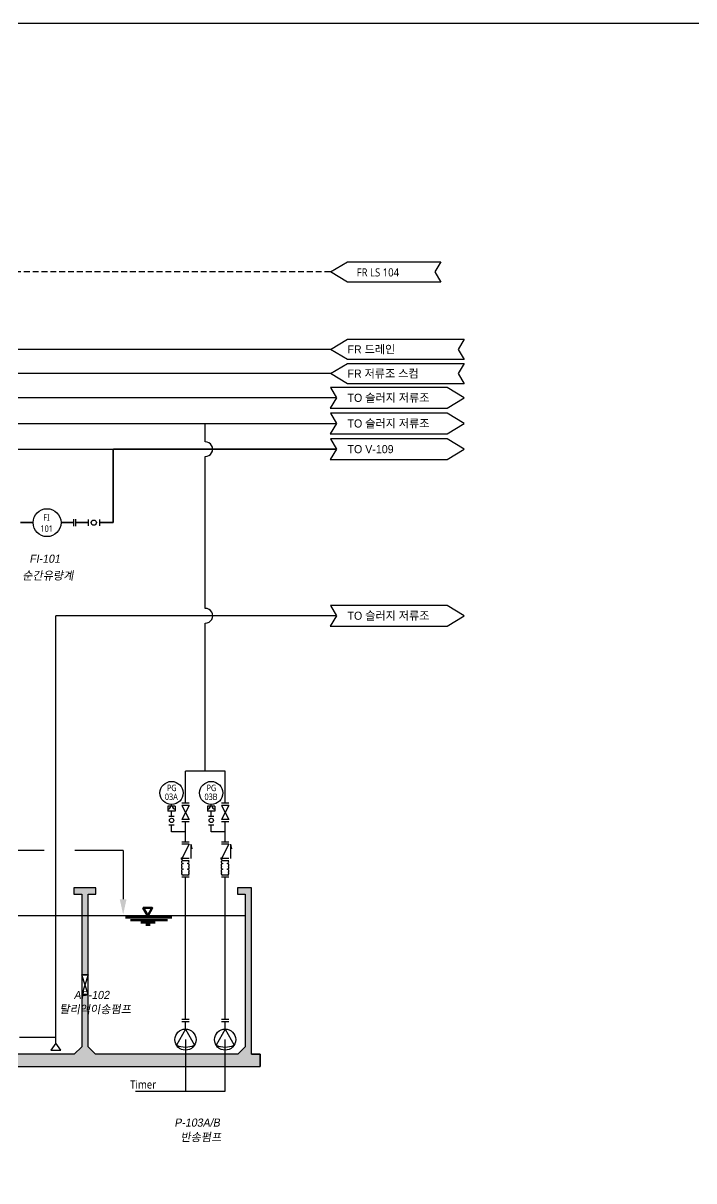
# Model space of a CAD drawing. Extents: x -446 to 204872, y -474580 to 19085.
# Drawn here: x 17554 to 23951, y 6774 to 17820 of the extents above; entities that cross this region are included whole.
import ezdxf
from ezdxf.enums import TextEntityAlignment as Align

# ---------------------------------------------------------------- set-up
doc = ezdxf.new("R2010")
doc.units = 0
doc.header["$LTSCALE"] = 750
doc.header["$MEASUREMENT"] = 0
doc.linetypes.add('HIDDEN', pattern=[0.375, 0.25, -0.125])
doc.linetypes.add('PHANTOM2', pattern=[1.25, 0.625, -0.125, 0.125, -0.125, 0.125, -0.125])
doc.layers.get('0').update_dxf_attribs({"linetype": 'CONTINUOUS'})
doc.layers.get('DEFPOINTS').update_dxf_attribs({"linetype": 'CONTINUOUS'})
for name, color, linetype in [('FITTING', 7, 'CONTINUOUS'), ('INSTRUMENT', 6, 'FENCELINE1'), ('LINE', 2, 'CONTINUOUS'), ('NOTES', 7, 'CONTINUOUS'), ('장비', 6, 'CONTINUOUS')]:
    doc.layers.add(name, color=color, linetype=linetype)
doc.styles.add('GHS', font='NanumGothic.ttf', dxfattribs={"width": 0.95})
doc.styles.add('송현도면폼(2020)$0$기문-1', font='')
doc.styles.get('송현도면폼(2020)$0$기문-1').set_extended_font_data('Dotum')
doc.linetypes.add('FENCELINE1', pattern='A,0.25,-0.1,[133,ltypeshp.shx,S=0.1,R=0,X=-0.1,Y=0],-0.1,1', length=1.45)

# ---------------------------------------------------------------- blocks, each defined once
blk = doc.blocks.new('A$C5B2A7EC1')
at = {"color": 4}
for q in [(0.47, 1.37), (5.48, 1.37)]:
    blk.add_line((2.97, 5.95), q, dxfattribs=at)
blk.add_arc((2.97, 7.41), 6.53, 247.4472, 292.5528, dxfattribs=at)
at = {"layer": '장비', "color": 4}
blk.add_circle((2.97, 2.97), 2.97, dxfattribs=at)
blk = doc.blocks.new('A$C767B330D')
at = {"color": 4}
for p, q in [((2.39, 9.26), (0.38, 5.24)), ((2.89, 9.26), (2.89, 5.24)), ((2.89, 9.26), (3.21, 7.95))]:
    blk.add_line(p, q, dxfattribs=at)
at = {"color": 4, "const_width": 0.378}
blk.add_lwpolyline([(0.38, 5.05, 1), (0.38, 5.43, 1)], format="xyb", close=True, dxfattribs=at)
at = {"layer": 'FITTING', "color": 4}
for centre, radius, start, end in [((0.71, 3.38), 0.494, 91.6383, 220.3842), ((0.63, 4.25), 0.379, 86.0109, 279.4109), ((2, 4.25), 0.379, 260.5891, 93.9891), ((1.93, 3.38), 0.494, 319.6158, 88.3617), ((0.71, 2.74), 0.494, 139.6158, 268.3617), ((0.71, 1.75), 0.494, 91.6383, 220.3842), ((0.71, 1.11), 0.494, 139.6158, 268.3617), ((1.93, 2.74), 0.494, 271.6383, 40.3842), ((1.93, 1.75), 0.494, 319.6158, 88.3617), ((1.93, 1.11), 0.494, 271.6383, 40.3842)]:
    blk.add_arc(centre, radius, start, end, dxfattribs=at)
at = {"layer": 'NOTES', "color": 4, "linetype": 'Continuous', "lineweight": 25}
for p, q in [((2.39, 9.87), (0.38, 9.87)), ((2.39, 9.26), (0.38, 9.26)), ((2.39, 5.24), (0.38, 5.24)), ((2.39, 4.63), (0.38, 4.63)), ((2.39, 0.62), (0.38, 0.62)), ((2.39, 0), (0.38, 0))]:
    blk.add_line(p, q, dxfattribs=at)
blk = doc.blocks.new('A$C08177B49')
at = {"color": 4}
for p, q in [((2.01, 4.63), (0, 0.62)), ((0, 4.63), (2.01, 0.62))]:
    blk.add_line(p, q, dxfattribs=at)
at = {"layer": 'NOTES', "color": 4, "linetype": 'Continuous', "lineweight": 25}
for p, q in [((2.01, 5.25), (0, 5.25)), ((2.01, 4.63), (0, 4.63)), ((2.01, 0.62), (0, 0.62)), ((2.01, 0), (0, 0))]:
    blk.add_line(p, q, dxfattribs=at)
blk = doc.blocks.new('A$C7DAB0A24')
at = {"color": 4}
for p, q in [((84, 56), (0, 56)), ((0, 56), (0, 0)), ((84, 0), (0, 0)), ((84, 56), (84, 0))]:
    blk.add_line(p, q, dxfattribs=at)
for centre, start, end in [((0, 56), 270, 0), ((84, 56), 180, 270)]:
    blk.add_arc(centre, 32.3, start, end, dxfattribs=at)

msp = doc.modelspace()

# ---------------------------------------------------------------- hatches: boundary and pattern name
at = {"ltscale": 100}
h = msp.add_hatch(color=8, dxfattribs=at)
h.dxf.hatch_style = 1
h.paths.add_polyline_path([(10164.6, 9304.3), (10104.5, 9304.3), (10104.5, 7982.3), (10022.8, 7982.3), (10022.8, 7866.7), (19813.3, 7866.7), (19813.3, 7982.3), (19731.6, 7982.3), (19731.6, 9570.4), (19598.9, 9570.4), (19598.9, 9510.2), (19671.5, 9510.2), (19671.5, 8053.7), (19600, 7982.3), (18244.2, 7982.3), (18172.8, 8053.7), (18172.8, 8553.5), (18112.7, 8553.5), (18112.7, 8053.7), (18041.2, 7982.3), (15733.8, 7982.3), (15662.4, 8053.7), (15602.2, 8053.7), (15530.8, 7982.3), (13145.3, 7982.3), (13073.9, 8053.7), (13073.9, 9304.3), (13013.7, 9304.3), (13013.7, 8053.7), (12942.3, 7982.3), (11796.8, 7982.3), (11725.3, 8053.7), (11725.3, 9304.3), (11665.2, 9304.3), (11665.2, 8053.7), (11593.7, 7982.3), (10247.5, 7982.3), (10164.6, 8053.7)])
h.paths.add_polyline_path([(18247.8, 9570.4), (18037.6, 9570.4), (18037.6, 9510.2), (18112.7, 9510.2), (18112.7, 8741), (18172.8, 8741), (18172.8, 9510.2), (18247.8, 9510.2)])
h.paths.add_polyline_path([(15737.4, 9570.4), (15527.2, 9570.4), (15527.2, 9510.2), (15602.2, 9510.2), (15602.2, 8241.3), (15662.4, 8241.3), (15662.4, 9510.2), (15737.4, 9510.2)])
h.paths.add_polyline_path([(12032.4, 9570.4), (13147.6, 9570.4), (13147.6, 9510.2), (13073.9, 9510.2), (13073.9, 9441.4), (13013.7, 9441.4), (13013.7, 9510.2), (12032.4, 9510.2)], flags=17)
h.paths.add_polyline_path([(10683.8, 9570.4), (11799, 9570.4), (11799, 9510.2), (11725.3, 9510.2), (11725.3, 9441.4), (11665.2, 9441.4), (11665.2, 9510.2), (10683.8, 9510.2)], flags=17)
h.paths.add_polyline_path([(10104.5, 9441.4), (10164.6, 9441.4), (10164.6, 9570.4), (10104.5, 9570.4)], flags=17)

# ---------------------------------------------------------------- linework, layer by layer
at = {"color": 1, "linetype": 'HIDDEN', "ltscale": 0.3}
msp.add_line((20485.4, 15446), (6476, 15446), dxfattribs=at)
at = {"color": 1}
for p, q in [((20485.4, 14707.3), (4417.2, 14707.3)), ((20485.4, 14476.3), (4589, 14476.3)), ((20543.6, 14245.3), (7900.3, 14245.3)), ((17865.2, 8089), (17865.2, 12166.1)), ((20543.6, 12166.1), (17865.2, 12166.1)), ((17755, 9926.5), (17400.7, 9926.5)), ((18507.5, 9926.5), (18047.7, 9926.5)), ((18507.5, 9926.5), (18507.5, 9461.2)), ((19671.5, 9304.3), (15662.4, 9304.3))]:
    msp.add_line(p, q, dxfattribs=at)
at = {"color": 2}
for p, q in [((11010.6, 14000.3), (20543.6, 14000.3)), ((19291.3, 13825.1), (19291.3, 14000.3)), ((19291.3, 12235.7), (19291.3, 13685.8)), ((19291.3, 10682.1), (19291.3, 12096.4)), ((19102, 10377.8), (19102, 10682.1)), ((19291.3, 10682.1), (19102, 10682.1)), ((19102, 10006.7), (19102, 10199.5)), ((19102, 8312.8), (19102, 9671.2))]:
    msp.add_line(p, q, dxfattribs=at)
msp.add_line((17271.4, 13755.4), (18413.6, 13755.4))
at = {"color": 4}
for p, q in [((18172.8, 13084.8), (18172.8, 13023.6)), ((18282.1, 13084.8), (18282.1, 13023.6)), ((18969.2, 10348.2), (18969.2, 10363.7)), ((19347.7, 10348.2), (19347.7, 10363.7)), ((18943.3, 10255), (18995.1, 10255)), ((18943.3, 10170.9), (18995.1, 10170.9)), ((19321.8, 10255), (19373.7, 10255)), ((19321.8, 10170.9), (19373.7, 10170.9)), ((19102, 10103.1), (18969.2, 10103.1)), ((19480.6, 10103.1), (19347.7, 10103.1))]:
    msp.add_line(p, q, dxfattribs=at)
at = {"color": 7}
for p, q in [((19480.6, 10682.1), (19291.3, 10682.1)), ((19480.6, 10377.8), (19480.6, 10682.1)), ((19480.6, 10006.7), (19480.6, 10199.5)), ((19480.6, 8312.8), (19480.6, 9671.2)), ((19102, 8222.8), (19102, 8291.9)), ((19480.6, 8222.8), (19480.6, 8291.9))]:
    msp.add_line(p, q, dxfattribs=at)
at = {"color": 4, "ltscale": 0.1}
for p, q in [((18969.2, 10255), (18969.2, 10302.5)), ((19347.7, 10255), (19347.7, 10302.5)), ((18969.2, 10103.1), (18969.2, 10170.9)), ((19347.7, 10103.1), (19347.7, 10170.9))]:
    msp.add_line(p, q, dxfattribs=at)
at = {"color": 8, "linetype": 'Continuous', "lineweight": 50, "ltscale": 10}
for p, q in [((18529.7, 9286.3), (18971.5, 9286.3)), ((18576.9, 9262.3), (18932, 9262.3)), ((18675.2, 9238.4), (18814.4, 9238.4)), ((18723.2, 9216.8), (18764, 9216.8))]:
    msp.add_line(p, q, dxfattribs=at)
at = {"color": 8}
for p, q in [((18172.8, 8553.5), (18112.7, 8741)), ((18172.8, 8741), (18112.7, 8553.5)), ((19600, 7982.3), (19671.5, 8053.7)), ((19731.6, 7982.3), (19813.3, 7982.3)), ((19813.3, 7982.3), (19813.3, 7866.7))]:
    msp.add_line(p, q, dxfattribs=at)
at = {"color": 5, "linetype": 'PHANTOM2', "ltscale": 40}
msp.add_line((17865.2, 8141.2), (17517.7, 8141.2), dxfattribs=at)
at = {"color": 1, "linetype": 'HIDDEN', "ltscale": 5}
for p, q in [((19102, 8121.7), (19102, 7627.5)), ((19478.7, 8121.7), (19478.7, 7627.5)), ((19478.7, 7627.5), (18624.6, 7627.5))]:
    msp.add_line(p, q, dxfattribs=at)
msp.add_lwpolyline([(21539.2, 15348), (20647.2, 15348), (20485.4, 15446), (20647.2, 15543.9), (21537.3, 15543.9), (21479.2, 15446), (21539.2, 15348)], close=True, dxfattribs=at)
at = {"color": 7}
for points in [[(21761.8, 14609.3), (20647.2, 14609.3), (20485.4, 14707.3), (20647.2, 14805.2), (21760, 14805.2), (21701.9, 14707.3), (21761.8, 14609.3)], [(21761.8, 14378.3), (20647.2, 14378.3), (20485.4, 14476.3), (20647.2, 14574.2), (21760, 14574.2), (21701.9, 14476.3), (21761.8, 14378.3)], [(20483.6, 14147.3), (21598.2, 14147.3), (21760, 14245.3), (21598.2, 14343.2), (20485.4, 14343.2), (20543.6, 14245.3), (20483.6, 14147.3)], [(20483.6, 13902.4), (21598.2, 13902.4), (21760, 14000.3), (21598.2, 14098.3), (20485.4, 14098.3), (20543.6, 14000.3), (20483.6, 13902.4)], [(20483.6, 13657.5), (21598.2, 13657.5), (21760, 13755.4), (21598.2, 13853.4), (20485.4, 13853.4), (20543.6, 13755.4), (20483.6, 13657.5)], [(20483.6, 12068.1), (21598.2, 12068.1), (21760, 12166.1), (21598.2, 12264), (20485.4, 12264), (20543.6, 12166.1), (20483.6, 12068.1)]]:
    msp.add_lwpolyline(points, close=True, dxfattribs=at)
at = {"color": 2, "ltscale": 5}
for points, const_width in [([(18413.6, 13755.4), (20543.6, 13755.4)], 18.8), ([(18413.6, 13054.2), (18413.6, 13755.4)], 16.2), ([(17526.4, 13054.2), (17648.1, 13054.2)], 16.2), ([(17914.9, 13054.2), (18036.6, 13054.2)], 16.2), ([(18057.3, 13054.2), (18172.8, 13054.2)], 16.2), ([(18282.1, 13054.2), (18413.6, 13054.2)], 16.2)]:
    msp.add_lwpolyline(points, dxfattribs=dict(at, const_width=const_width))
at = {"color": 8, "ltscale": 100}
msp.add_lwpolyline([(10022.8, 7866.7), (19813.3, 7866.7), (19813.3, 7982.3), (19731.6, 7982.3), (19731.6, 9570.4), (19598.9, 9570.4), (19598.9, 9510.2), (19671.5, 9510.2), (19671.5, 8053.7), (19600, 7982.3), (18244.2, 7982.3), (18172.8, 8053.7), (18172.8, 8553.5), (18112.7, 8553.5), (18112.7, 8053.7), (18041.2, 7982.3), (15733.8, 7982.3)], dxfattribs=at)
at = {"color": 8}
for points in [[(18247.8, 9570.4), (18037.6, 9570.4), (18037.6, 9510.2), (18112.7, 9510.2), (18112.7, 8741), (18172.8, 8741), (18172.8, 9510.2), (18247.8, 9510.2)], [(18112.7, 8553.5), (18172.8, 8553.5), (18172.8, 8741), (18112.7, 8741)]]:
    msp.add_lwpolyline(points, close=True, dxfattribs=at)
at = {"color": 8, "linetype": 'Continuous', "lineweight": 50, "ltscale": 10}
msp.add_lwpolyline([(18741.9, 9304.3), (18699.4, 9377.9), (18784.4, 9377.9)], close=True, dxfattribs=at)
at = {"color": 1}
msp.add_lwpolyline([(17865.2, 8089), (17816.9, 8022.2), (17913.6, 8022.2)], close=True, dxfattribs=at)
at = {"color": 4}
for centre, radius in [((18227.5, 13054.2), 24.5), ((18969.2, 10213), 20.8), ((19347.7, 10213), 20.8)]:
    msp.add_circle(centre, radius, dxfattribs=at)
at = {"color": 2}
for centre in [(19291.3, 13755.4), (19292.6, 12166.1)]:
    msp.add_arc(centre, 69.7, 268.92418, 91.07582, dxfattribs=at)
at = {"color": 1}
msp.add_solid([(18540.1, 9461.2), (18474.9, 9461.2), (18507.5, 9316.2)], dxfattribs=at)
at = {"layer": 'DEFPOINTS', "color": 151}
msp.add_lwpolyline([(0, 17820), (25200, 17820), (25200, 0), (0, 0)], close=True, dxfattribs=at)
at = {"layer": 'INSTRUMENT', "color": 6, "linetype": 'Continuous', "lineweight": -3, "ltscale": 5}
for centre, radius in [((17781.5, 13054.2), 133.4), ((18968.9, 10475), 110.1), ((19347.4, 10475), 110.1)]:
    msp.add_circle(centre, radius, dxfattribs=at)
at = {"layer": 'NOTES', "color": 4, "linetype": 'Continuous', "lineweight": 25}
for p, q in [((18036.6, 13020.7), (18036.6, 13087.8)), ((18057.3, 13020.7), (18057.3, 13087.8)), ((19136.2, 8312.8), (19067.9, 8312.8)), ((19136.2, 8291.9), (19067.9, 8291.9)), ((19514.7, 8312.8), (19446.5, 8312.8)), ((19514.7, 8291.9), (19446.5, 8291.9))]:
    msp.add_line(p, q, dxfattribs=at)

# ---------------------------------------------------------------- block references
at = {"color": 7}
for name, p, xscale, yscale, zscale in [('A$C7DAB0A24', (18934.9, 10302.5), 0.8191754999999986, 0.8191754999999986, 0.8191754999999986), ('A$C08177B49', (19067.9, 10199.5), 33.972846336, 33.972846336, 33.972846336), ('A$C7DAB0A24', (19313.4, 10302.5), 0.8191754999999986, 0.8191754999999986, 0.8191754999999986), ('A$C08177B49', (19446.5, 10199.5), 33.972846336, 33.972846336, 33.972846336), ('A$C767B330D', (19055.1, 9671.2), 33.972846336, 33.972846336, 33.972846336), ('A$C767B330D', (19433.6, 9671.2), 33.972846336, 33.972846336, 33.972846336), ('A$C5B2A7EC1', (19001, 8020.7), 33.972846336, 33.972846336, 33.972846336), ('A$C5B2A7EC1', (19379.5, 8020.7), 33.972846336, 33.972846336, 33.972846336)]:
    msp.add_blockref(name, p, dxfattribs=dict(at, xscale=xscale, yscale=yscale, zscale=zscale))

# ---------------------------------------------------------------- texts
at = {"color": 7, "style": 'GHS', "width": 0.9}
msp.add_text('FR LS 104', height=77.61, dxfattribs=at).set_placement((20734.7, 15403.3))
at = {"color": 7, "style": '송현도면폼(2020)$0$기문-1'}
for s, p in [('FR 드레인', (20647.4, 14668.7)), ('FR 저류조 스컴', (20647.4, 14437.7)), ('TO 슬러지 저류조', (20647.4, 14206.7)), ('TO 슬러지 저류조', (20647.4, 13961.7)), ('TO V-109', (20647.4, 13716.8)), ('TO 슬러지 저류조', (20647.4, 12127.5))]:
    msp.add_text(s, height=77.61, dxfattribs=at).set_placement(p)
at = {"color": 7, "style": '송현도면폼(2020)$0$기문-1', "oblique": 10}
for s, p in [('FI-101', (17759.8, 12710.4)), ('순간유량계', (17790, 12549.1)), ('AP-102', (18206.2, 8547.8)), ('탈리액이송펌프', (18241.8, 8411.4)), ('P-103A/B', (19213.5, 7329.7)), ('반송펌프', (19249.7, 7191.1))]:
    msp.add_text(s, height=77.61, dxfattribs=at).set_placement(p, align=Align.MIDDLE_CENTER)
at = {"color": 4, "style": 'GHS', "width": 0.9}
msp.add_text('Timer', height=77.61, dxfattribs=at).set_placement((18698.1, 7694), align=Align.MIDDLE)
at = {"layer": 'LINE', "color": 4, "style": 'GHS', "width": 0.9}
for s, p in [('FI', (17774.7, 13073.6)), ('101', (17777.9, 12967.1))]:
    msp.add_text(s, height=60.45, dxfattribs=at).set_placement(p, align=Align.CENTER)
at = {"layer": 'LINE', "color": 4, "style": 'GHS', "width": 0.85}
for s, p in [('PG', (18971, 10523.4)), ('PG', (19349.6, 10523.4)), ('03A', (18967, 10438.8)), ('03B', (19345.5, 10438.8))]:
    msp.add_text(s, height=61.44, dxfattribs=at).set_placement(p, align=Align.MIDDLE_CENTER)

doc.saveas('drawing.dxf')
